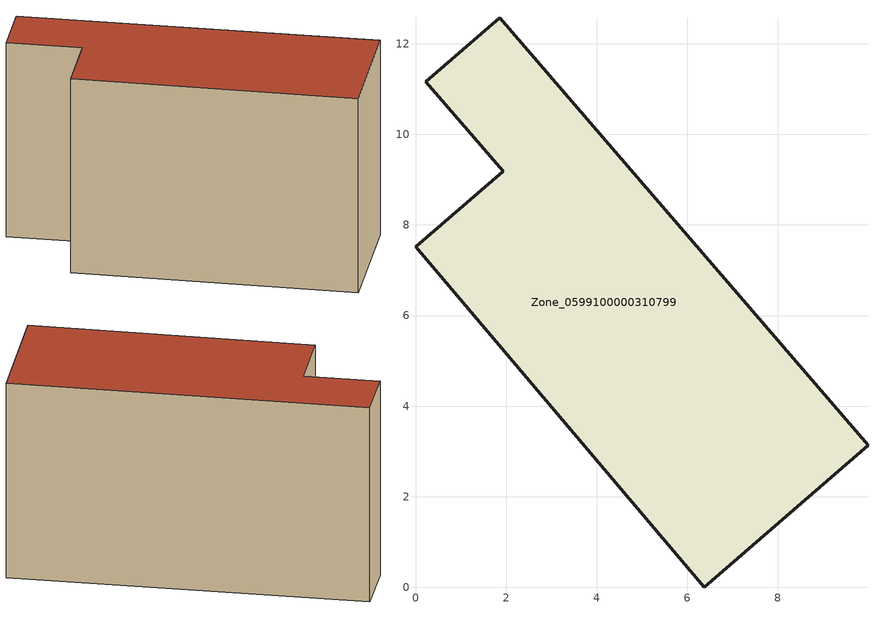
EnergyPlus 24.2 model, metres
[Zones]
Zone_0599100000310799
 floor ground (C_G): 9.99,3.14 6.38,0 0,7.52 1.93,9.19 0.22,11.16 1.86,12.58 z0
 wall outside (C_F): 6.38,0 9.99,3.14 1.86,12.58 0.22,11.16 1.93,9.19 0,7.52 6.38,0 z0:7.22
 roof outside (C_R): 0,7.52 6.38,0 9.99,3.14 1.86,12.58 0.22,11.16 1.93,9.19 z7.22
[BUILDING]
Pand.0599100000310799: North Axis=0; Terrain=City; Loads Convergence Tolerance Value=0.04; Temperature Convergence Tolerance Value=0.4; Solar Distribution=FullExterior; Maximum Number of Warmup Days=25; Minimum Number of Warmup Days=1
[Site:Location]
Rotterdam.The.Hague.AP_ZH_NLD Design_Conditions: Latitude=51.96; Longitude=4.45; Time Zone=1; Elevation=-4.5
[SITE:GROUNDTEMPERATURE:BUILDINGSURFACE]
18, 18, 18, 18, 18, 18, 18, 18, 18, 18, 18, 18
[MATERIAL] Thermal Absorptance=0.9; Solar Absorptance=0.7; Visible Absorptance=0.7
Name | Roughness | Thickness | Conductivity | Density | Specific Heat
G.TI.1946 | MediumSmooth | 0.15 | 1 | 540 | 1210
F.TI.1946 | Rough | 0.3 | 0.857143 | 1920 | 840
R.TI.1946 | MediumRough | 0.2 | 0.1 | 1500 | 1000
[CONSTRUCTION]
C_G: G.TI.1946
C_F: F.TI.1946
C_R: R.TI.1946
[ZONE]
Zone_0599100000310799: Type=1; Multiplier=1; Ceiling Height=Autocalculate; Volume=Autocalculate; Floor Area=autocalculate; Part of Total Floor Area=Yes
[ZONEINFILTRATION:DESIGNFLOWRATE]
Infil_Zone_0599100000310799: Zone or ZoneList or Space or SpaceList=Zone_0599100000310799; Schedule=AlwaysOn; Design Flow Rate Calculation Method=Flow/Area; Flow Rate per Floor Area=0.003; Constant Term Coefficient=1; Temperature Term Coefficient=0; Velocity Term Coefficient=0; Velocity Squared Term Coefficient=0
[HVACTEMPLATE:ZONE:IDEALLOADSAIRSYSTEM]
Zone_0599100000310799: Maximum Heating Supply Air Temperature=50; Minimum Cooling Supply Air Temperature=13; Maximum Heating Supply Air Humidity Ratio=0.0156; Minimum Cooling Supply Air Humidity Ratio=0.0077; Heating Limit=NoLimit; Cooling Limit=NoLimit; Dehumidification Control Type=ConstantSensibleHeatRatio; Cooling Sensible Heat Ratio=0.7; Dehumidification Setpoint=60; Humidification Control Type=None; Humidification Setpoint=30; Outdoor Air Method=None; Outdoor Air Flow Rate per Person=0.00944; Outdoor Air Flow Rate per Zone Floor Area=0; Outdoor Air Flow Rate per Zone=0; Demand Controlled Ventilation Type=None; Outdoor Air Economizer Type=NoEconomizer; Heat Recovery Type=None; Sensible Heat Recovery Effectiveness=0.7; Latent Heat Recovery Effectiveness=0.65
[ZONECONTROL:THERMOSTAT]
ThermostatControl_Zone_0599100000310799: Zone or ZoneList=Zone_0599100000310799; Control Type Schedule=DualSetpointControlType; Control 1=Thermostat_Zone_0599100000310799; Temperature Difference Between Cutout And Setpoint=0
[THERMOSTATSETPOINT:DUALSETPOINT]
Thermostat_Zone_0599100000310799: Heating Setpoint Temperature Schedule=HeatingSetpoint_Zone_0599100000310799; Cooling Setpoint Temperature Schedule=CoolingSetpoint_Zone_0599100000310799
[SCHEDULE:COMPACT]
HeatingSetpoint_Zone_0599100000310799: Through: 12/31, For: AllDays, Until: 24:00, 21
CoolingSetpoint_Zone_0599100000310799: Through: 12/31, For: AllDays, Until: 24:00, 24
DualSetpointControlType: Through: 12/31, For: AllDays, Until: 24:00, 4
AlwaysOn: Through: 12/31, For: AllDays, Until: 24:00, 1
